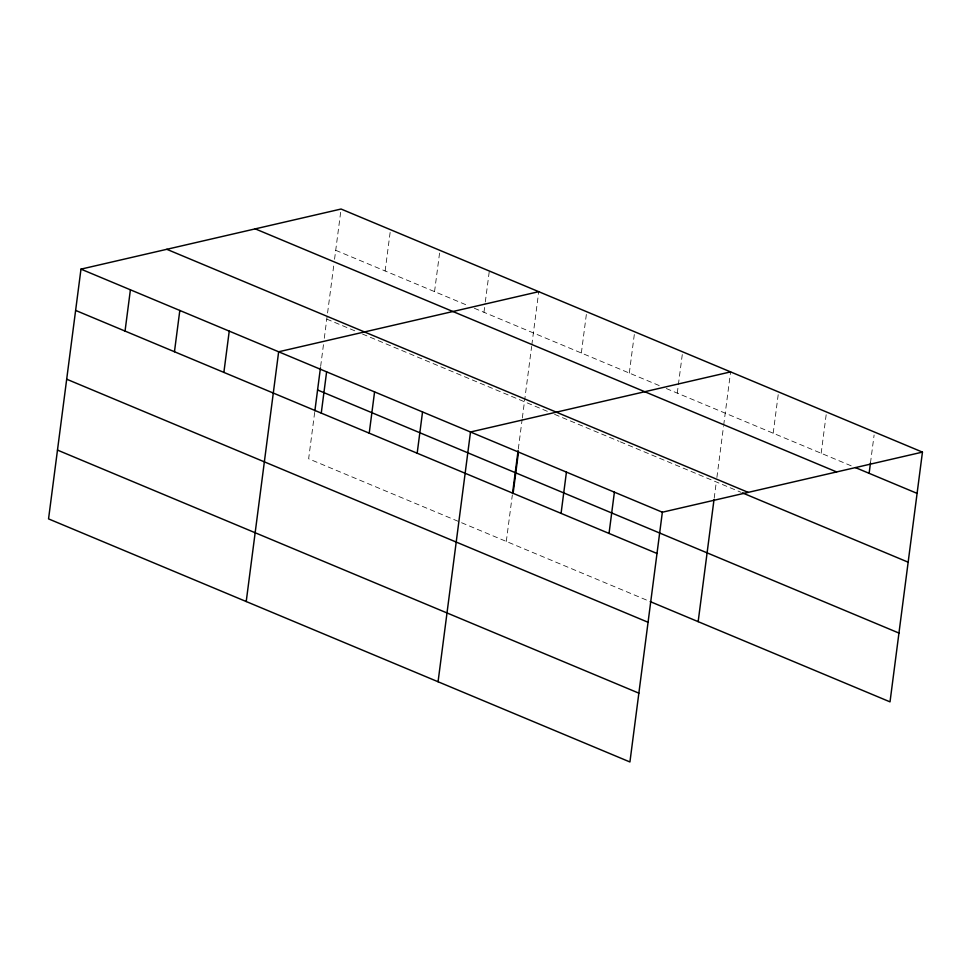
<?xml version="1.0" encoding="UTF-8"?>
<svg xmlns="http://www.w3.org/2000/svg" width="971" height="971" viewBox="0 0 971 971"><rect width="100%" height="100%" fill="white"/><g stroke="black" fill="none" stroke-linecap="round" stroke-linejoin="round"><path stroke-width="0.73" stroke-dasharray="4.86 3.64" d="M314.665 412.42L308.644 458.785L648.822 601.013M320.648 366.358L323.525 344.207M324.29 338.296L333.769 265.265M334.546 259.281L341.076 209.032M385.135 270.97L390.488 229.702M434.547 291.628L439.912 250.36M483.971 312.286L485.112 303.45M485.306 301.969L489.323 271.018M506.304 541.43L512.324 495.064M518.308 449.003L522.143 419.472M522.337 417.991L531.635 346.416M531.829 344.911L538.747 291.676M581.35 353.007L586.702 311.74M629.305 373.058L634.67 331.791M677.273 393.109L682.637 351.842M714.195 498.208L716.307 481.968M716.889 477.477L723.492 426.633M723.686 425.128L730.593 371.893M773.195 433.224L778.56 391.944M821.163 453.275L826.527 412.007M870.465 463.009L874.106 435.008M335.711 250.312L468.872 305.974M474.358 308.268L660.826 386.24M666.312 388.534L851.312 465.874M326.778 319.107L355.604 331.16M362.474 334.024L549.113 412.068M554.599 414.35L619 441.283M620.372 441.854L740.97 492.273"/><path stroke-width="1.46" d="M922.45 452.11L341.076 209.032L80.981 269.137L48.55 518.89L629.924 761.968L662.356 512.215L922.45 452.11L890.019 701.863L650.194 601.595M125.041 331.075L130.405 289.807M174.464 351.733L179.817 310.465M223.876 372.391L229.241 331.123M246.221 601.535L278.653 351.781L538.747 291.676M314.859 410.927L320.454 367.839M321.255 413.112L326.62 371.844M369.223 433.163L374.575 391.896M417.178 453.214L422.543 411.947M438.067 681.751L470.51 431.998L730.593 371.893M512.518 493.571L518.113 450.483M513.113 493.329L518.465 452.049M561.068 513.38L566.433 472.112M609.035 533.431L614.4 492.163M698.161 621.646L714.001 499.689M869.13 473.326L870.465 463.009M855.427 467.597L917.085 493.377M255.252 228.865L836.626 471.942M166.818 249.304L748.192 492.382M742.342 492.855L908.152 562.185M80.981 269.137L662.356 512.215M317.578 389.99L898.952 633.068M75.629 310.417L657.003 553.482M66.696 379.212L648.07 622.277M57.483 450.095L638.857 693.16"/></g></svg>
